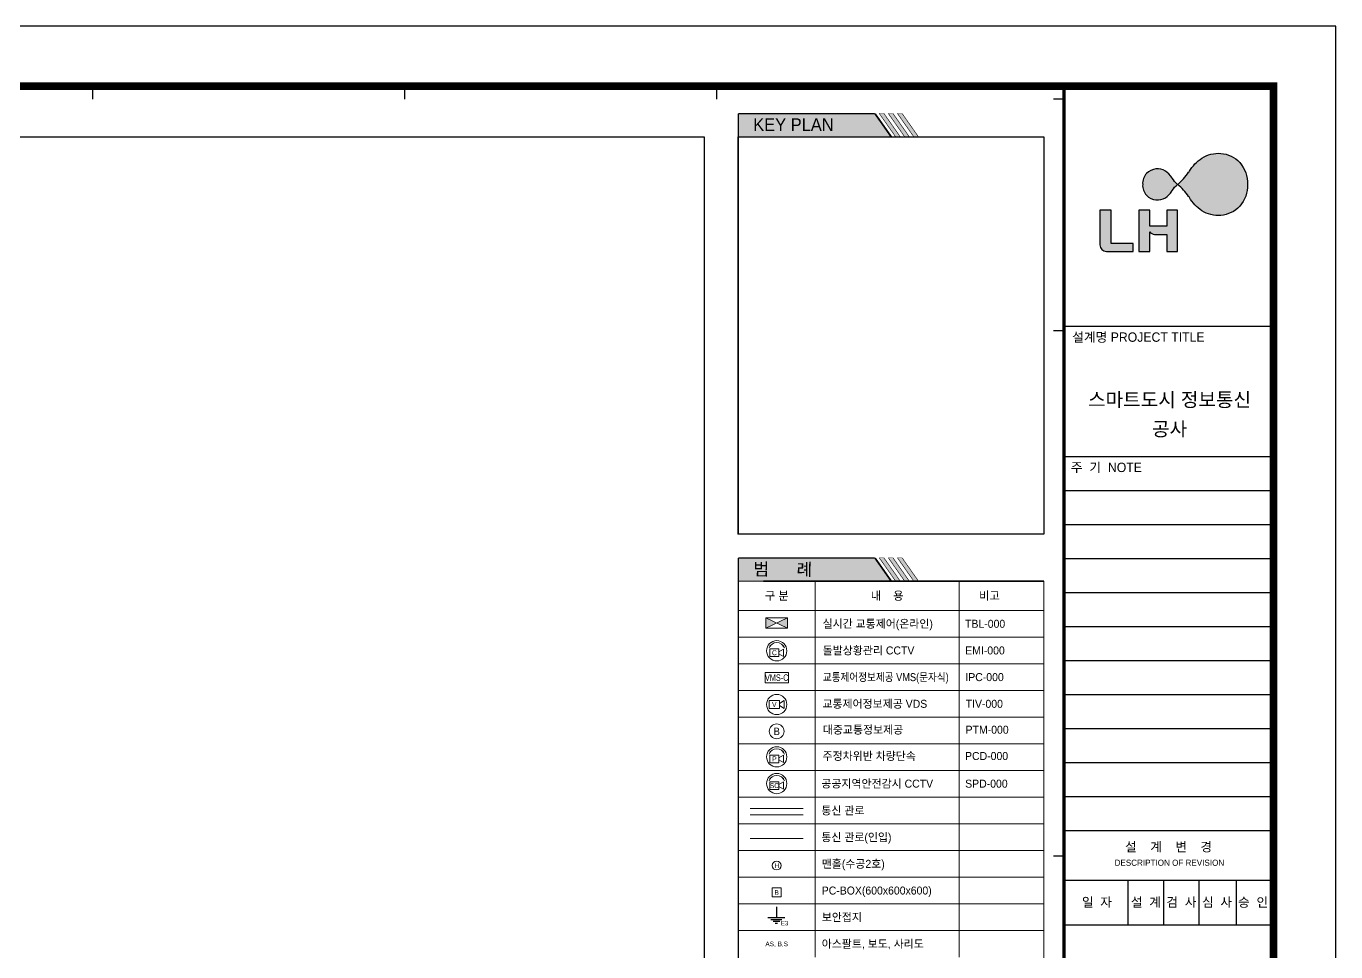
# Model space of a CAD drawing. Extents: x 0 to 420, y 0 to 297.
# Drawn here: x 210 to 420, y 148.6 to 297 of the extents above; entities that cross this region are included whole.
import ezdxf
from ezdxf.enums import TextEntityAlignment as Align

# ---------------------------------------------------------------- set-up
doc = ezdxf.new("R2010")
doc.units = 0
for name, color, linetype, lineweight in [('(외부)_공공지역안전감시', 1, 'Continuous', 20), ('(외부)_교통제어정보제공(VDS)', 5, 'Continuous', 20), ('(외부)_교통제어정보제공(VMS)', 7, 'Continuous', 20), ('(외부)_다목적AVI(주정차위반차량단속)', 3, 'Continuous', 20), ('(외부)_대중교통정보제공', 151, 'Continuous', 20), ('(외부)_돌발상황관리', 4, 'Continuous', 20), ('(외부)_실시간교통제어', 40, 'Continuous', 20), ('7', 7, 'Continuous', 0), ('위례(1)_실시간교통제어', 40, 'Continuous', 20), ('위례(2)_돌발상황관리', 4, 'Continuous', 20), ('위례(3)_교통제어정보제공(VMS)', 7, 'Continuous', 20), ('위례(4)_교통제어정보제공(VDS)', 5, 'Continuous', 20), ('위례(5)_대중교통정보제공', 151, 'Continuous', 20), ('위례(7)_공공지역안전감시', 1, 'Continuous', 20), ('위례(8)_차량추적관리(다목적AVI)', 3, 'Continuous', 20)]:
    doc.layers.add(name, color=color, linetype=linetype, lineweight=lineweight)
doc.layers.add('01. 범례', color=7, linetype='Continuous')
doc.layers.add('도각', color=7, linetype='Continuous')
doc.styles.add('굴림', font='Gulim.ttf')

# ---------------------------------------------------------------- blocks, each defined once
blk = doc.blocks.new('TS')
at = {"layer": '(외부)_실시간교통제어'}
h = blk.add_hatch(color=0, dxfattribs=at)
h.paths.add_polyline_path([(-2.91038304567337e-11, 0), (2.181322533811908, -1.050000000046566), (2.181322533870116, 1.049999999988358)])
h.paths.add_polyline_path([(-2.181322533811908, 1.049999999988358), (-2.181322533870116, -1.049999999988358), (-2.91038304567337e-11, 0)])
at = {"layer": '(외부)_실시간교통제어', "color": 0}
blk.add_lwpolyline([(-2.181322533811908, 1.049999999988358), (2.181322533870116, 1.049999999988358), (2.181322533811908, -1.050000000046566), (-2.181322533870116, -1.049999999988358)], close=True, dxfattribs=at)
for points in [[(-2.181322533811908, 1.049999999988358), (2.181322533811908, -1.050000000046566)], [(2.181322533870116, 1.049999999988358), (-2.181322533870116, -1.049999999988358)]]:
    blk.add_lwpolyline(points, dxfattribs=at)
blk = doc.blocks.new('TC')
at = {"layer": '(외부)_돌발상황관리'}
for p, q in [((1.390446551464265, 0.3209867572295479), (0.4608892343821935, -0.2167746951454319)), ((1.390446551464265, -1.145986757241189), (1.390446551464265, 0.3209867572295479)), ((0.4608892343821935, -0.6082253048662096), (1.390446551464265, -1.145986757241189))]:
    blk.add_line(p, q, dxfattribs=at)
blk.add_lwpolyline([(-1.390446551464265, 0.3579878048622047), (0.4608892343821935, 0.3579878048622047), (0.4608892343821935, -1.182987804873846), (-1.390446551464265, -1.182987804873846)], close=True, dxfattribs=at)
blk.add_circle((0, 0), 2.045985016447958, dxfattribs=at)
at = {"layer": '(외부)_돌발상황관리', "lineweight": 13}
blk.add_arc((0, 0), 1.645160389677426, 19.99999914292776, 160.0000008570723, dxfattribs=at)
for points in [[(-1.449996048807109, 1.110103453796982), (-1.545945086606095, 0.5626779691458071), (-1.140730565576203, 0.9430489341873546)], [(1.44999604880711, 1.110103453796982), (1.545945086606096, 0.5626779691458071), (1.140730565576203, 0.9430489341873546)]]:
    blk.add_solid(points, dxfattribs=at)
at = {"layer": '(외부)_돌발상황관리', "style": '굴림'}
blk.add_text('C', height=1, dxfattribs=at).set_placement((-0.4647786585264839, -0.4125000000349246), align=Align.MIDDLE_CENTER)
blk = doc.blocks.new('TV')
at = {"layer": '(외부)_교통제어정보제공(VMS)', "color": 0}
blk.add_lwpolyline([(-2.362499999988358, 1.049999999988358), (2.362499999988358, 1.049999999988358), (2.362499999988358, -1.049999999988358), (-2.362499999988358, -1.049999999988358)], close=True, dxfattribs=at)
at = {"layer": '(외부)_교통제어정보제공(VMS)', "color": 0, "style": '굴림', "width": 0.7}
blk.add_text('VMS-C', height=1.312499999999573, dxfattribs=at).set_placement((0, 0), align=Align.MIDDLE_CENTER)
blk = doc.blocks.new('TP')
at = {"layer": '(외부)_다목적AVI(주정차위반차량단속)'}
for p, q in [((1.390446551464265, 0.3209867572295479), (0.4608892343821935, -0.2167746951454319)), ((1.390446551464265, -1.145986757241189), (1.390446551464265, 0.3209867572295479)), ((0.4608892343821935, -0.6082253048662096), (1.390446551464265, -1.145986757241189))]:
    blk.add_line(p, q, dxfattribs=at)
blk.add_lwpolyline([(-1.390446551464265, 0.3579878048622049), (0.4608892343821935, 0.3579878048622049), (0.4608892343821935, -1.182987804873846), (-1.390446551464265, -1.182987804873846)], close=True, dxfattribs=at)
blk.add_circle((0, 0), 2.045985016447958, dxfattribs=at)
at = {"layer": '(외부)_다목적AVI(주정차위반차량단속)', "lineweight": 13}
blk.add_arc((0, 0), 1.645160389677426, 19.99999914292776, 160.0000008570723, dxfattribs=at)
for points in [[(-1.449996048807109, 1.110103453796982), (-1.545945086606094, 0.562677969145807), (-1.140730565576202, 0.9430489341873547)], [(1.44999604880711, 1.110103453796982), (1.545945086606096, 0.562677969145807), (1.140730565576204, 0.9430489341873547)]]:
    blk.add_solid(points, dxfattribs=at)
at = {"layer": '(외부)_다목적AVI(주정차위반차량단속)', "style": '굴림'}
blk.add_text('P', height=1, dxfattribs=at).set_placement((-0.4647786585264839, -0.4125000000349246), align=Align.MIDDLE_CENTER)
blk = doc.blocks.new('TI')
at = {"layer": '(외부)_교통제어정보제공(VDS)'}
for p, q in [((1.514477351913229, 0.7761764626484364), (0.530818815343082, 0.2071167247486301)), ((1.514477351913229, -0.7761764627066441), (1.514477351913229, 0.7761764626484364)), ((0.530818815343082, -0.2071167246904224), (1.514477351913229, -0.7761764627066441))]:
    blk.add_line(p, q, dxfattribs=at)
blk.add_lwpolyline([(-1.514477351913229, 0.8153310104389675), (0.530818815343082, 0.8153310104389675), (0.530818815343082, -0.8153310104389675), (-1.514477351913229, -0.8153310104389675)], close=True, dxfattribs=at)
blk.add_circle((0, 0), 2.045985016447958, dxfattribs=at)
at = {"layer": '(외부)_교통제어정보제공(VDS)', "style": '굴림'}
blk.add_text('V', height=1, dxfattribs=at).set_placement((-0.4918292682850733, 0), align=Align.MIDDLE_CENTER)
blk = doc.blocks.new('SA')
at = {"layer": '(외부)_공공지역안전감시'}
for p, q in [((4.850469318033703, 1.442316232247365), (3.920912000951632, 0.9045547798723854)), ((3.920912000951632, 0.5131041701516077), (4.850469318033703, -0.02465728222337216)), ((4.850469318033703, -0.02465728222337216), (4.850469318033703, 1.442316232247365))]:
    blk.add_line(p, q, dxfattribs=at)
blk.add_lwpolyline([(2.069576215105173, 1.479317279880022), (3.920912000951632, 1.479317279880022), (3.920912000951632, -0.06165832985602915), (2.069576215105173, -0.06165832985602915)], close=True, dxfattribs=at)
blk.add_circle((3.460022766569438, 1.121329475017817), 2.045985016447958, dxfattribs=at)
at = {"layer": '(외부)_공공지역안전감시', "lineweight": 13}
blk.add_arc((3.460022766569438, 1.121329475017817), 1.645160389677426, 19.99999914292776, 160.0000008570723, dxfattribs=at)
for points in [[(2.010026717762328, 2.231432928814799), (1.914077679963341, 1.684007444163625), (2.319292200993234, 2.064378409205172)], [(4.910018815376546, 2.231432928814799), (5.005967853175534, 1.684007444163625), (4.60075333214564, 2.064378409205172)]]:
    blk.add_solid(points, dxfattribs=at)
at = {"layer": '(외부)_공공지역안전감시', "style": '굴림', "width": 0.8}
blk.add_text('SC', height=1, dxfattribs=at).set_placement((2.995244108042954, 0.7088294749828927), align=Align.MIDDLE_CENTER)
blk = doc.blocks.new('TB')
at = {"layer": '(외부)_대중교통정보제공'}
blk.add_circle((0, 0), 1.5, dxfattribs=at)
at = {"layer": '(외부)_대중교통정보제공', "style": '굴림'}
blk.add_text('B', height=1.5, dxfattribs=at).set_placement((0, 0), align=Align.MIDDLE_CENTER)

msp = doc.modelspace()

# ---------------------------------------------------------------- hatches: boundary and pattern name
h = msp.add_hatch(color=52)
h.paths.add_polyline_path([(324.2658517498627, 282.9789218693881), (324.2658517498627, 279.2740066081701), (348.7142543717512, 279.2740066081701), (346.112725165832, 282.9789218693881)])
h.paths.add_polyline_path([(349.4405141247245, 279.2740066081701), (350.1806608531261, 279.2740066081701), (347.5791316472072, 282.9789218693881), (346.8389849188055, 282.9789218693881)])
h.paths.add_polyline_path([(349.0455381272706, 282.9789218693881), (348.3053913988691, 282.9789218693881), (350.9069206047878, 279.2740066081701), (351.6470673331895, 279.2740066081701)])
h.paths.add_polyline_path([(352.3733270861626, 279.2740066081701), (353.1134738145644, 279.2740066081701), (350.5119446086454, 282.9789218693881), (349.7717978802439, 282.9789218693881)])
h.paths.add_polyline_path([(326.1326314963579, 289.092067493509), (337.2702379048463, 288.9875757880472), (337.299675732508, 292.1253074274534), (326.1620693227079, 292.2297991329153)], flags=9)
h = msp.add_hatch(color=256)
edge = h.paths.add_edge_path()
edge.add_arc((388.368361199698, 279.037188836422), 9.716920803391972, 310.3805092419368, 325.7806222109513)
edge.add_arc((389.7197557268425, 278.5413724120171), 8.327994239274672, 323.3720263491943, 324.7927162972288)
edge.add_arc((402.5841634288446, 270.0424319437462), 7.098840745298686, 124.8922289139295, 148.609587953088, ccw=False)
edge.add_arc((401.1228792622979, 271.7614917499881), 4.857682389378191, 84.93951755153188, 122.3528258090472, ccw=False)
edge.add_arc((401.2099075015382, 271.9763828605131), 4.636447159981922, 43.068185209106616, 85.77658378371552, ccw=False)
edge.add_arc((400.8893054940389, 271.8787350108316), 4.939546392739318, -2.8255472992727277, 41.35593866551511, ccw=False)
edge.add_arc((400.8893054930256, 271.3917439748435), 4.939546393771717, -41.355938661330015, 2.8255473034578813, ccw=False)
edge.add_arc((401.2099075015381, 271.2940961247506), 4.636447159981965, 274.2234162162859, 316.9318147908948, ccw=False)
edge.add_arc((401.1228792635126, 271.5089872356869), 4.857682389680821, 237.64717417625332, 275.0604824337682, ccw=False)
edge.add_arc((402.5841634288446, 273.2280470423401), 7.098840745298678, 211.390412046912, 235.1077710860705, ccw=False)
edge.add_arc((389.7197557334789, 264.7291065739869), 8.327994233899716, 35.20728372955676, 36.62797367759124)
edge.add_arc((388.3683611990892, 264.233290149582), 9.716920803849044, 34.21937778662883, 49.61949075564337)
edge = h.paths.add_edge_path()
edge.add_arc((397.5715685267667, 275.1039087505151), 4.551366303251299, 213.1933417689631, 229.6510999769764, ccw=False)
edge.add_arc((394.1449058865132, 272.937406880878), 0.5017232583310796, 205.6407105325896, 220.4059265763633, ccw=False)
edge.add_arc((390.9581632928528, 271.0828900003099), 3.18719195185831, 30.91369055575819, 57.63896093193687)
edge.add_arc((391.4371013486407, 271.8563374527982), 2.277533740623008, 57.40161662616544, 96.82340926501087)
edge.add_arc((391.4208683090206, 271.6777267136404), 2.453234915010171, 95.95132200224167, 135.7734132605358)
edge.add_arc((391.4034427007213, 271.7706774351838), 2.37653895078175, 137.0863300232299, 183.2670321410602)
edge.add_arc((391.4034427005285, 271.4998015509847), 2.376538950584608, 176.7329678606534, 222.913669978483)
edge.add_arc((391.4208683090206, 271.5927522726104), 2.453234915010156, 224.2265867394642, 264.0486779977583)
edge.add_arc((391.4371013486409, 271.4141415334524), 2.277533740622932, 263.1765907349861, 302.5983833738322)
edge.add_arc((390.9581632925064, 272.1875889860231), 3.187191952113249, 302.3610390725313, 329.0863094487096)
edge.add_arc((394.1449058858784, 270.333072105455), 0.5017232577943684, 139.5940733837975, 154.3592894275714, ccw=False)
edge.add_arc((397.5715685261983, 268.1665702356535), 4.551366302820672, 130.3489000182405, 146.8066582262538, ccw=False)
h = msp.add_hatch(color=256)
edge = h.paths.add_edge_path()
edge.add_line((383.2289237197503, 260.8855087079403), (387.4962232745846, 260.8855087079403))
edge.add_line((387.4962232745846, 260.8855087079403), (387.4962232745846, 262.1577916884053))
edge.add_line((387.4962232745846, 262.1577916884053), (383.9653014495305, 262.1577916884053))
edge.add_line((383.9653014495305, 262.1577916884053), (383.9653014495305, 267.4930252666392))
edge.add_line((383.9653014495305, 267.4930252666392), (382.1794671619776, 267.4930252666392))
edge.add_line((382.1794671619776, 267.4930252666392), (382.1794671619776, 261.9349652642326))
edge.add_arc((383.2289237190101, 261.9349652649728), 1.049456557032499, 180.0000000404094, 270.0000000404094)
h = msp.add_hatch(color=256)
edge = h.paths.add_edge_path()
edge.add_line((388.4306648897958, 267.4930252666392), (388.4306648897958, 260.8855087079403))
edge.add_line((388.4306648897958, 260.8855087079403), (390.1600297968566, 260.8855087079403))
edge.add_line((390.1600297968566, 260.8855087079403), (390.1600297968566, 264.0359995397948))
edge.add_arc((390.9825285279583, 264.6218021308238), 1.009786531064943, 215.4593474707286, 266.5720467889782)
edge.add_line((390.9221499748325, 263.6138223350727), (392.9093782791211, 263.6138223350727))
edge.add_line((392.9093782791211, 263.6138223350727), (392.9093782791211, 260.8855087079403))
edge.add_line((392.9093782791211, 260.8855087079403), (394.6387431907879, 260.8855087079403))
edge.add_line((394.6387431907879, 260.8855087079403), (394.6387431907879, 267.4930252666392))
edge.add_line((394.6387431907879, 267.4930252666392), (392.9093782791211, 267.4930252666392))
edge.add_line((392.9093782791211, 267.4930252666392), (392.9093782791211, 264.920290061302))
edge.add_line((392.9093782791211, 264.920290061302), (390.1600297968566, 264.920290061302))
edge.add_line((390.1600297968566, 264.920290061302), (390.1600297968566, 267.4930252666392))
edge.add_line((390.1600297968566, 267.4930252666392), (388.4306648897958, 267.4930252666392))
at = {"layer": '01. 범례'}
h = msp.add_hatch(color=52, dxfattribs=at)
h.paths.add_polyline_path([(324.2117187461428, 211.7364664082101), (324.2117187461428, 208.0315511469922), (348.6601213680312, 208.0315511469922), (346.0585921621123, 211.7364664082101)])
h.paths.add_polyline_path([(349.3863811210044, 208.0315511469922), (350.1265278494061, 208.0315511469922), (347.5249986434874, 211.7364664082101), (346.7848519150854, 211.7364664082101)])
h.paths.add_polyline_path([(348.9914051235505, 211.7364664082101), (348.2512583951491, 211.7364664082101), (350.852787601068, 208.0315511469922), (351.5929343294695, 208.0315511469922)])
h.paths.add_polyline_path([(352.3191940824429, 208.0315511469922), (353.0593408108443, 208.0315511469922), (350.4578116049256, 211.7364664082101), (349.7176648765239, 211.7364664082101)])
h.paths.add_polyline_path([(326.0784984926376, 217.849612032331), (337.2161049011265, 217.7451203268691), (337.245542728788, 220.8828519662754), (326.1079363189879, 220.9873436717373)], flags=9)

# ---------------------------------------------------------------- linework, layer by layer
for p, q in [((220.7079790704273, 285.3042071927868), (220.7079790704273, 286.791453303234)), ((270.7079790706624, 285.3042071927868), (270.7079790706624, 286.791453303234)), ((320.7079790702394, 286.7836015398724), (320.7079790702394, 285.2963554299187)), ((409.999999999295, 8.902244606192824), (409.999999999295, 287.3914533032632)), ((376.4159581418651, 285.3042071927868), (374.722354068119, 285.3042071927868)), ((376.1159581425085, 248.1468489778154), (374.7271683843867, 248.1468489778154)), ((376.7159581418796, 248.8989745501286), (409.3999999992659, 248.8989745501286)), ((376.7159581418796, 227.9887767515569), (409.7026798433157, 227.9887767515569)), ((376.7159581418796, 222.5362547587807), (409.7026798433157, 222.5362547589452)), ((376.7159581418796, 217.085385226022), (409.7026798433157, 217.0853852261864)), ((376.7159581418796, 211.6345156930988), (409.7026798433157, 211.6345156932632)), ((376.7159581418796, 206.1836461601755), (409.7026798433157, 206.1836461605044)), ((376.7159581418796, 200.7327766272523), (409.7026798433157, 200.7327766274168)), ((376.7159581418796, 195.2819070944936), (409.7026798433157, 195.281907094658)), ((376.7159581418796, 189.8310375617347), (409.7026798433157, 189.8310375618993)), ((376.7159581418796, 184.380168028976), (409.7026798433157, 184.3801680291405)), ((376.7159581418796, 178.9292984962173), (409.7026798433157, 178.9292984963817)), ((376.7159581418796, 173.4784289631295), (409.7026798433157, 173.4784289634584)), ((376.7159581418796, 168.0275594302062), (409.7026798433157, 168.0275594303707)), ((376.1159581425085, 163.9275111031152), (374.7271683843867, 163.9275111031152)), ((376.4186379865583, 160.0990219267856), (409.7026798433157, 160.0990219267856)), ((386.6603670808358, 160.0990219267856), (386.6603670808358, 152.9137848144647)), ((392.359003569689, 160.0990219267856), (392.359003569689, 152.9137848144647)), ((398.057640060516, 160.0990219267856), (398.057640060516, 152.9137848144647)), ((404.0040433538045, 160.0990219267856), (404.0040433538045, 152.9137848144647)), ((376.4186379865583, 152.9137848144647), (409.7026798433157, 152.9137848144647))]:
    msp.add_line(p, q)
for points in [[(420, 296.9999999999999), (0, 296.9999999999999), (0, 0), (420, 0)], [(20.4841518864456, 279.2759113451259), (318.7079790702394, 279.2759113451259), (318.7079790702394, 15.36237604207772), (20.4841518864456, 15.36237604207772)]]:
    msp.add_lwpolyline(points, close=True)
at = {"const_width": 1.248513674195428}
msp.add_lwpolyline([(409.999999999295, 287.3914533034276), (14.99999999941252, 287.3914533034276), (14.99999999941252, 8.902244606192824), (409.999999999295, 8.902244606192824)], close=True, dxfattribs=at)
for points, const_width in [([(376.4159581421941, 287.3914533032632), (376.4159581421942, 8.902244606192824)], 0.4994054696781712), ([(324.1921309572725, 282.9808266066718), (346.0390043732417, 282.9808266066718)], 0.1726403051544998), ([(324.1921309572725, 279.2759113451259), (324.1921309572725, 282.9808266066718)], 0.1726403051544998), ([(346.0390043732417, 282.9808266066718), (348.6405335791609, 279.2759113451259)], 0.1726403051544998), ([(346.1651832609294, 282.9978790822526), (348.7667124668483, 279.2929638207066)], 0.1726403051544998), ([(373.1694326660491, 215.5621241797249), (324.1921308722479, 215.5620989487707), (324.1921309572725, 279.2759113451259), (373.1694327510737, 279.2759113451259)], 0.1791159949204482), ([(373.1694327510737, 279.2758645669189), (373.1694326660491, 215.5621221191006)], 0.1791159949204482)]:
    msp.add_lwpolyline(points, dxfattribs=dict(const_width=const_width))
at = {"color": 7, "const_width": 0.09990758400144654}
for points in [[(346.7926597307011, 283.0044073388086), (347.5379131744352, 283.0044073388086), (350.1232999170746, 279.3159944181254), (349.3780464733403, 279.3159944181254), (346.7926597307011, 283.0044073388086)], [(348.2463653663229, 283.0044073388086), (348.9916188087456, 283.0044073388086), (351.5770055513847, 279.3159944181254), (350.8317521076509, 279.3159944181254), (348.2463653663229, 283.0044073388086)], [(349.7092703657123, 283.0044073388086), (350.4545238094464, 283.0044073388086), (353.0399105507743, 279.3159944181254), (352.2946571083518, 279.3159944181254), (349.7092703657123, 283.0044073388086)]]:
    msp.add_lwpolyline(points, dxfattribs=at)
for points in [[(373.169432666049, 215.5621221191006), (324.1921308722476, 215.5620989487707), (324.1921309572726, 279.2759113451259), (373.1694327510741, 279.2758645669189), (373.169432666049, 215.5621221191006)], [(330.3023909131566, 155.8162999537229), (330.3023909131566, 154.0839698755893)], [(328.9299357463663, 154.0839698755893), (331.674846079947, 154.0839698755893)], [(329.4240196064108, 153.7837805302005), (331.1807622199024, 153.7837805302005)], [(329.7753681291091, 153.4835911848117), (330.8294136972041, 153.4835911848117)], [(330.1126627108995, 153.1834018394229), (330.4921191154137, 153.1834018394229)]]:
    msp.add_lwpolyline(points)
for points in [[(394.6635733341257, 271.6352394930432, 0.06729698737696219), (396.4031899907847, 273.5727514273819, 0.006199008713534096), (396.5243234130458, 273.7399823369169, -0.1038575187591503), (398.5233806887363, 275.8651103192665, -0.1647121175444572), (401.5513622854116, 276.6002395730285, -0.1885380362563507), (404.5970248770213, 275.1424653218531, -0.1952022379659421), (405.8228466663452, 271.6352394930432, -0.1952022379659421), (404.5970248770213, 268.1280136634106, -0.1885380362563507), (401.5513622854116, 266.6702394122351, -0.1647121175444572), (398.5233806887363, 267.4053686668198, -0.1038575187591503), (396.5243234130458, 269.5304966491694, 0.006199008713534096), (396.4031899907847, 269.6977275585398, 0.06729698737696219)], [(394.6248298534804, 271.6352394930432, -0.07193420850459976), (393.7628580432848, 272.6121905322193, -0.06451469233465422), (393.692589681715, 272.7202979708184, 0.1171424448211434), (392.6641158520965, 273.7750858333801, 0.1737267861802489), (391.1665083550187, 274.1177395336938, 0.1755266814908097), (389.6629119931535, 273.3888524073659, 0.2042735297301554), (389.0307661638938, 271.6352394930432, 0.2042735297301554), (389.6629119931535, 269.8816265788848, 0.1755266814908097), (391.1665083550187, 269.1527394525569, 0.1737267861802489), (392.6641158520965, 269.4953931528706, 0.1171424448211434), (393.692589681715, 270.5501810155969, -0.06451469233465422), (393.7628580432848, 270.6582884540314, -0.07193420850459976)], [(388.4306648897958, 267.4930252666392), (388.4306648897958, 260.8855087079403), (390.1600297968566, 260.8855087079403), (390.1600297968566, 264.0359995397948, 0.2267938772395813), (390.9221499748325, 263.6138223350727), (392.9093782791211, 263.6138223350727), (392.9093782791211, 260.8855087079403), (394.6387431907879, 260.8855087079403), (394.6387431907879, 267.4930252666392), (392.9093782791211, 267.4930252666392), (392.9093782791211, 264.920290061302), (390.1600297968566, 264.920290061302), (390.1600297968566, 267.4930252666392)]]:
    msp.add_lwpolyline(points, format="xyb", close=True)
msp.add_lwpolyline([(383.2289237197503, 260.8855087079403), (387.4962232745846, 260.8855087079403), (387.4962232745846, 262.1577916884053), (383.9653014495305, 262.1577916884053), (383.9653014495305, 267.4930252666392), (382.1794671619776, 267.4930252666392), (382.1794671619776, 261.9349652642326, 0.414213562373095), (383.2289237197503, 260.8855087079403)], format="xyb")
at = {"color": 5, "lineweight": 18, "ltscale": 3}
for points in [[(326.0971127994059, 171.5445943829812), (334.5971127994059, 171.5445943829812)], [(326.0971127994059, 170.5445943829812), (334.5971127994059, 170.5445943829812)], [(326.0971127994059, 166.7346509305512), (334.5971127994059, 166.7346509305512)]]:
    msp.add_lwpolyline(points, dxfattribs=at)
at = {"color": 0, "lineweight": 9}
msp.add_lwpolyline([(331.059612799371, 158.8272640257034), (329.634612799419, 158.8272640257034), (329.634612799419, 157.4022640257296), (331.059612799371, 157.4022640257296)], close=True, dxfattribs=at)
at = {"color": 7, "lineweight": 9}
msp.add_circle((330.3471127994059, 162.4247074781464), 0.7125000000000004, dxfattribs=at)
msp.add_trace([(410.5999999993241, 287.9914533036213), (409.3999999992659, 286.791453303234), (410.5999999993241, 8.302244605999192), (409.3999999992659, 9.50224460655096)])
at = {"layer": '01. 범례'}
msp.add_line((373.1694283569952, 208.0334356373604), (328.2165632048943, 208.0334356373604), dxfattribs=at)
for points, const_width in [([(324.1921315085706, 211.7383711454938), (346.0390049245398, 211.7383711454938)], 0.1726403051544998), ([(324.1921315085706, 208.033455883948), (324.1921315085706, 211.7383711454938)], 0.1726403051544998), ([(346.0390049245398, 211.7383711454938), (348.6405341304587, 208.033455883948)], 0.1726403051544998), ([(346.1651838122273, 211.7554236210745), (348.7667130181462, 208.0505083595286)], 0.1726403051544998), ([(373.16942844202, 48.33644386498435), (324.1921291679141, 48.33641863403147), (324.1921315085706, 208.033455883948), (373.1694307826769, 208.033455883948)], 0.1791159949204482), ([(373.1694283569952, 208.0334356373604), (373.169426016339, 48.33646833598085)], 0.1791159949204482)]:
    msp.add_lwpolyline(points, dxfattribs=dict(at, const_width=const_width))
at = {"layer": '01. 범례', "color": 7, "const_width": 0.09990758400144654}
for points in [[(346.7926602819989, 211.7619518776306), (347.5379137257332, 211.7619518776306), (350.1233004683725, 208.0735389569473), (349.3780470246384, 208.0735389569473), (346.7926602819989, 211.7619518776306)], [(348.246365917621, 211.7619518776306), (348.9916193600434, 211.7619518776306), (351.5770061026828, 208.0735389569473), (350.8317526589487, 208.0735389569473), (348.246365917621, 211.7619518776306)], [(349.7092709170101, 211.7619518776306), (350.4545243607444, 211.7619518776306), (353.0399111020724, 208.0735389569473), (352.2946576596495, 208.0735389569473), (349.7092709170101, 211.7619518776306)]]:
    msp.add_lwpolyline(points, dxfattribs=at)
at = {"layer": '01. 범례'}
msp.add_lwpolyline([(328.2165632062055, 208.0334353985045), (373.1694283569952, 208.0334586789999)], dxfattribs=at)
at = {"layer": '도각', "lineweight": 20, "ltscale": 5}
for p in [(373.1694307034079, 203.3282496981481), (373.169430703408, 203.3282496981481)]:
    msp.add_line(p, (324.1921315085706, 203.3282496981481), dxfattribs=at)
at = {"layer": '도각', "color": 7, "lineweight": 13, "ltscale": 5}
for points in [[(336.5028188386677, 208.0334105895857), (336.5028500780309, 147.7218318020585)], [(359.6087200070194, 208.033455645092), (359.6140653430944, 147.7218437728884)], [(324.1921315085706, 199.0508322167654), (373.1694306313464, 199.0508575779199)], [(324.1921315085706, 199.0508322167654), (373.1694306313464, 199.0508575779199)], [(324.1921315085706, 194.7734149878805), (373.1694305592845, 194.7734403456681)], [(324.1921315085706, 194.7734149878805), (373.1694305592845, 194.7734403456681)], [(324.1921315085706, 190.4959977591639), (373.1694304872226, 190.4960231132237)], [(324.1921315085706, 190.4959977591639), (373.1694304872226, 190.4960231132237)], [(324.1921315085706, 186.2185805304505), (373.1694304151607, 186.2186058809573)], [(324.1921315085706, 186.2185805304505), (373.1694304151607, 186.2186058809573)], [(324.1921315085706, 181.941163301575), (373.1694303430987, 181.9411886487047)], [(324.1921315085706, 181.941163301575), (373.1694303430988, 181.9411886487047)], [(324.1921315085706, 177.6637460728679), (373.1694302710368, 177.6637714164379)], [(324.1921315085706, 177.6637460728679), (373.1694302710368, 177.6637714164379)], [(324.1921315085706, 173.3863288441648), (373.1694301989749, 173.3863541839922)], [(324.1921315085706, 173.3863288441648), (373.1694301989749, 173.3863541839922)], [(324.1921315085706, 169.1089116152988), (373.169430126913, 169.1089369517389)], [(324.1921315085706, 169.1089116152988), (373.169430126913, 169.1089369517389)], [(324.1921315085706, 164.83149435365), (373.1694300548511, 164.8315197222387)], [(324.1921315085706, 164.83149435365), (373.1694300548511, 164.8315197222387)], [(324.1921315085706, 160.5540771216591), (373.1694299827891, 160.5541024900691)], [(324.1921315085706, 160.5540771216591), (373.1694299827892, 160.5541024900691)], [(324.1921315085706, 156.2766598895035), (373.1694299107273, 156.276685258092)], [(324.1921315085706, 156.2766598895035), (373.1694299107273, 156.276685258092)], [(324.1921315085706, 151.9992426575125), (373.1694298386653, 151.9992680261009)], [(324.1921315085706, 151.9992426575125), (373.1694298386653, 151.9992680261009)]]:
    msp.add_lwpolyline(points, dxfattribs=at)

# ---------------------------------------------------------------- block references
at = {"layer": '위례(1)_실시간교통제어', "color": 7, "xscale": 0.7936507936836722, "yscale": 0.7936507936836722, "zscale": 0.7936507936836722}
msp.add_blockref('TS', (330.3474786077327, 201.2950787353274), dxfattribs=at)
at = {"layer": '위례(2)_돌발상황관리', "color": 7, "xscale": 0.7936507936836722, "yscale": 0.7936507936836722, "zscale": 0.7936507936836722}
msp.add_blockref('TC', (330.3474786077327, 196.8633351177547), dxfattribs=at)
at = {"layer": '위례(3)_교통제어정보제공(VMS)', "color": 7, "xscale": 0.7936507936836722, "yscale": 0.7936507936836722, "zscale": 0.7936507936836722}
msp.add_blockref('TV', (330.3474786077529, 192.5533916652996), dxfattribs=at)
at = {"layer": '위례(4)_교통제어정보제공(VDS)', "color": 7, "xscale": 0.7936507936836722, "yscale": 0.7936507936836722, "zscale": 0.7936507936836722}
msp.add_blockref('TI', (330.3474786077529, 188.2434482128696), dxfattribs=at)
at = {"layer": '위례(5)_대중교통정보제공', "color": 7, "xscale": 0.7936507936836722, "yscale": 0.7936507936836722, "zscale": 0.7936507936836722}
msp.add_blockref('TB', (330.3474786077529, 183.9335047604397), dxfattribs=at)
at = {"layer": '위례(7)_공공지역안전감시', "color": 7, "xscale": 0.7936507936836722, "yscale": 0.7936507936836722, "zscale": 0.7936507936836722}
msp.add_blockref('SA', (327.601428792861, 174.6762681539082), dxfattribs=at)
msp.add_blockref('SA', (327.601428792861, 174.6762681539082), dxfattribs=at)
at = {"layer": '위례(8)_차량추적관리(다목적AVI)', "color": 7, "xscale": 0.7936507936836722, "yscale": 0.7936507936836722, "zscale": 0.7936507936836722}
msp.add_blockref('TP', (330.3474786077124, 179.8483137943439), dxfattribs=at)

# ---------------------------------------------------------------- texts
at = {"color": 7, "true_color": 0xffffff, "style": '굴림'}
msp.add_text('KEY PLAN', height=2.014136893469163, dxfattribs=at).set_placement((326.5873761336523, 280.210573489603))
at = {"style": '굴림'}
for s, p in [('설계명 PROJECT TITLE', (377.7159581724135, 246.3989745450176)), ('주  기  NOTE', (377.5136002522594, 225.5111087818818))]:
    msp.add_text(s, height=1.5, dxfattribs=at).set_placement(p)
for s, height, p in [('스마트도시 정보통신', 2.2413, (393.3431958572396, 235.998296842039)), ('공사', 2.2413, (393.3431958572396, 231.2951437096025)), ('설    계    변    경', 1.4866, (393.1880933201837, 164.6766372119359)), ('DESCRIPTION OF REVISION', 0.9911, (393.316888882467, 162.379184854768)), ('일  자', 1.4866, (381.696525505406, 155.8056631441677)), ('설  계', 1.4866, (389.5424968748976, 155.8056631441677)), ('검  사', 1.4866, (395.2486546037562, 155.8056631441677)), ('심  사', 1.4866, (400.9548163257804, 155.8056631441677)), ('승  인', 1.4866, (406.7402264117, 155.8056631441677))]:
    msp.add_text(s, height=height, dxfattribs=at).set_placement(p, align=Align.CENTER)
at = {"color": 7, "style": '굴림'}
msp.add_text('H', height=0.75, dxfattribs=at).set_placement((330.3471127994059, 162.4247074781464), align=Align.MIDDLE_CENTER)
at = {"color": 0, "style": '굴림'}
for s, height, p in [('B', 0.75, (330.3471127994059, 158.1147640257165)), ('E3', 0.7, (331.6130093960784, 153.1838296017095)), ('AS, B,S', 0.75, (330.3471139071909, 149.860537228975))]:
    msp.add_text(s, height=height, dxfattribs=at).set_placement(p, align=Align.MIDDLE_CENTER)
at = {"layer": '01. 범례', "color": 7, "true_color": 0xffffff, "style": '굴림'}
msp.add_text('범      례', height=2.014136893469163, rotation=359.4624735431024, dxfattribs=at).set_placement((326.5873766849504, 208.9681180284248))
at = {"layer": '7', "style": '굴림', "width": 0.88}
msp.add_text('교통제어정보제공 VMS(문자식)', height=1.2832, dxfattribs=at).set_placement((337.7489251226608, 192.6347125213713), align=Align.MIDDLE_LEFT)
at = {"layer": '도각', "ltscale": 5, "style": '굴림'}
for s, p in [('구 분', (330.3597492679539, 205.6808301438669)), ('내    용', (348.0576621685568, 205.68085267162)), ('비고', (364.4594342601442, 205.68085267162))]:
    msp.add_text(s, height=1.325, dxfattribs=at).set_placement(p, align=Align.MIDDLE_CENTER)
at = {"layer": '도각', "style": '굴림'}
for s, p in [('실시간 교통제어(온라인)', (337.704292499098, 201.1895469558746)), ('TBL-000', (360.5513405594691, 201.1895631087678)), ('돌발상황관리 CCTV', (337.7266088108794, 196.9121297385407)), ('EMI-000', (360.5736568712505, 196.9121458914338)), ('IPC-000', (360.5959731830319, 192.6347286742645)), ('교통제어정보제공 VDS', (337.6819739738947, 188.357295478839)), ('TIV-000', (360.6505923006461, 188.3573116317323)), ('대중교통정보제공', (337.7490256774303, 184.2009929324692)), ('PTM-000', (360.6378443421778, 184.2010090853624)), ('주정차위반 차량단속', (337.7042880732199, 179.98427413257)), ('PCD-000', (360.5513361335909, 179.9842902854631)), ('공공지역안전감시 CCTV', (337.5038416885514, 175.558216766943)), ('SPD-000', (360.5687021462293, 175.5519087368844)), ('통신 관로', (337.5034648002567, 171.2450047188137)), ('통신 관로(인입)', (337.5034670158145, 166.9675874867041)), ('맨홀(수공2호)', (337.570121813867, 162.6927918995902)), ('PC-BOX(600x600x600)', (337.5701240294248, 158.4153746676005)), ('보안접지', (337.5701262449515, 154.1379574355657)), ('아스팔트, 보도, 사리도', (337.5697515743995, 149.860540203465))]:
    msp.add_text(s, height=1.2832, dxfattribs=at).set_placement(p, align=Align.MIDDLE_LEFT)

doc.saveas('drawing.dxf')
